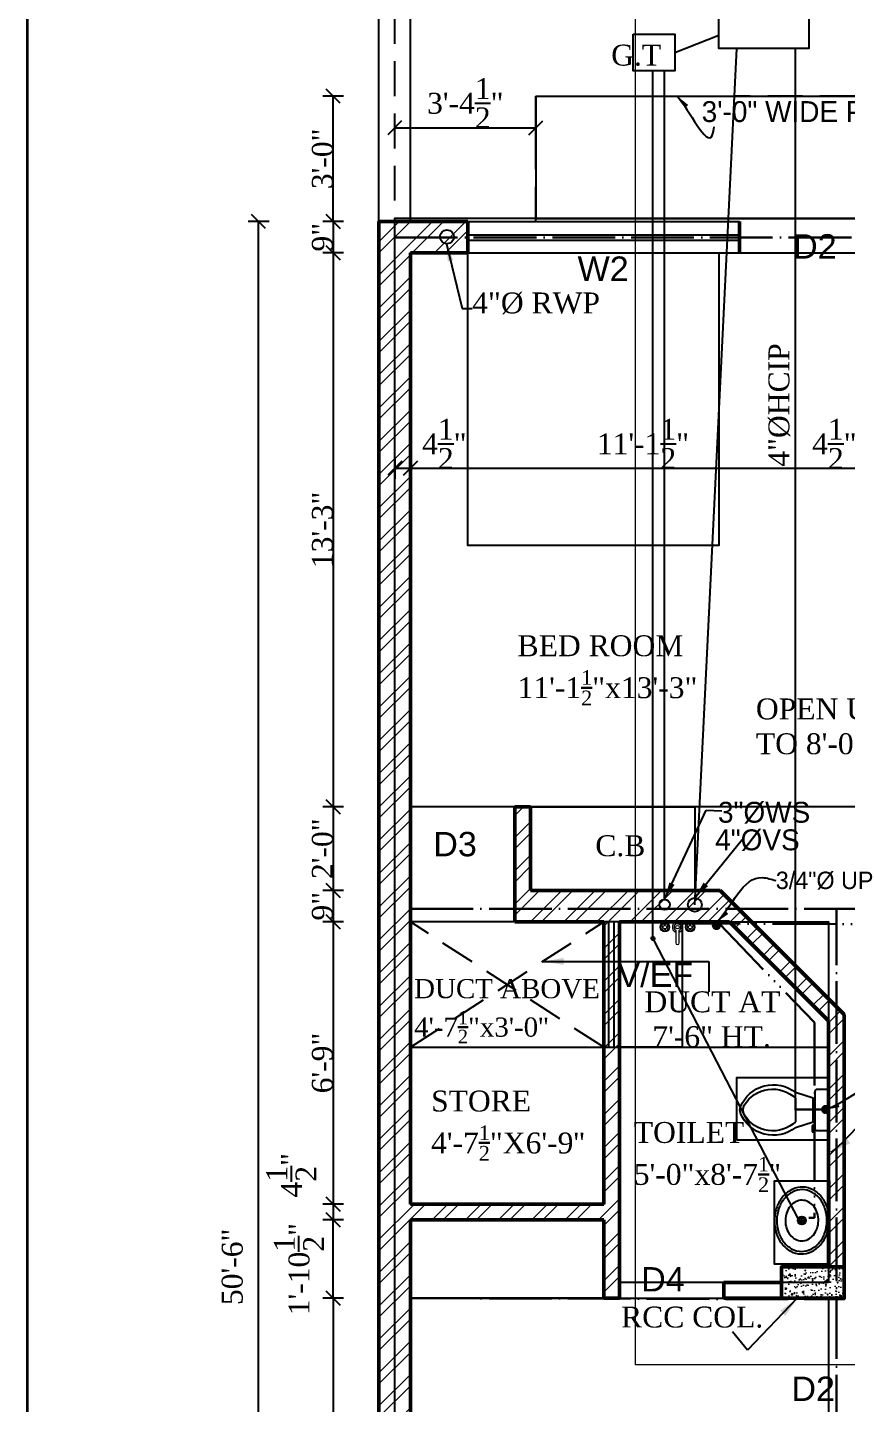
# Model space of a CAD drawing. Header units: feet. Extents: x 37458 to 42412, y -3338 to -325.
# Drawn here: x 37481.5 to 37716.5, y -925.3 to -530.4 of the extents above; entities that cross this region are included whole.
import ezdxf

# ---------------------------------------------------------------- set-up
doc = ezdxf.new("R2010")
doc.units = ezdxf.units.FT
doc.header["$MEASUREMENT"] = 0
doc.header["$PDMODE"] = 35
doc.header["$PDSIZE"] = 8
for name, pattern in [('ACAD_ISO04W100', [30, 24, -3, 0, -3]), ('ACAD_ISO06W100', [36, 24, -3, 0, -3, 0, -3, 0, -3]), ('DASHED2', [0.375, 0.25, -0.125])]:
    doc.linetypes.add(name, pattern=pattern)
doc.layers.get('0').update_dxf_attribs({"color": 34, "lineweight": 25})
doc.layers.get('Defpoints').update_dxf_attribs({"color": 52})
for name, color, linetype, lineweight in [('BEAM', 6, 'ACAD_ISO04W100', 30), ('col', 13, 'Continuous', 50), ('col tex', 13, 'Continuous', 25), ('COL.', 44, 'Continuous', 50), ('dimensiom', 35, 'Continuous', 25), ('dimension', 203, 'Continuous', 25), ('FITTINGS', 150, 'Continuous', 20), ('fresh water', 171, 'ACAD_ISO06W100', 30), ('HATCH', 254, 'Continuous', 13), ('joinery', 161, 'Continuous', 25), ('PROJECTION', 21, 'DASHED2', 25), ('SEAL', 102, 'Continuous', 35), ('SECTION L', 63, 'Continuous', 30), ('Sewer', 30, 'Continuous', 25), ('TEXT', 7, 'Continuous', 30), ('wall', 1, 'Continuous', 50), ('WIN', 141, 'Continuous', 25)]:
    doc.layers.add(name, color=color, linetype=linetype, lineweight=lineweight)
for name, color, linetype, plot in [('BLK_1_FLR_0_BLT_UP_AREA', 25, 'Continuous', False), ('BLK_1_FLR_0_REGULAR_ROOM_1', 1, 'Continuous', False), ('BLK_1_FLR_0_REGULAR_ROOM_3', 1, 'Continuous', False), ('BLK_1_FLR_0_WASH', 7, 'Continuous', False), ('BLK_1_FLR_0_WC_BATH', 4, 'Continuous', False)]:
    doc.layers.add(name, color=color, linetype=linetype, plot=plot)
for name, color, linetype in [('BLK_1_FLR_0_CARPET_AREA', 25, 'Continuous'), ('BLK_1_FLR_0_CHAJJA', 7, 'Continuous'), ('BLK_1_FLR_0_ROOM_1_LIGHT_VENTILATION_1', 7, 'Continuous'), ('BLK_1_FLR_0_VENTILATION_SHAFT', 7, 'Continuous'), ('BLK_1_FLR_0_WATER_CLOSET', 7, 'Continuous')]:
    doc.layers.add(name, color=color, linetype=linetype)
doc.styles.add("4''", font='romai___.ttf', dxfattribs={"height": 7})
doc.styles.get("Standard").update_dxf_attribs({"font": 'times.ttf', "height": 6})
doc.dimstyles.new('arrow', dxfattribs={"dimtxt": 6, "dimasz": 4, "dimexe": 3, "dimexo": 6, "dimgap": 0, "dimtad": 1, "dimzin": 3, "dimdsep": 46, "dimlunit": 4, "dimtxsty": 'Standard', "dimblk": 'OBLIQUE', "dimcen": 12, "dimclrd": 7, "dimclre": 256, "dimclrt": 7, "dimadec": 0, "dimazin": 0, "dimtfac": 1, "dimtofl": 0, "dimtmove": 0, "dimatfit": 3, "dimfxl": 3, "dimfxlon": 1, "dimtolj": 1, "dimtzin": 0, "dimlwd": -1, "dimlwe": -1, "dimarcsym": 0})
doc.dimstyles.new('DIM PLAN', dxfattribs={"dimtxt": 6, "dimasz": 2, "dimexe": 3, "dimexo": 15, "dimgap": 0, "dimtad": 0, "dimzin": 3, "dimdsep": 46, "dimlunit": 4, "dimtxsty": 'Standard', "dimcen": 12, "dimclrd": 256, "dimclre": 256, "dimclrt": 256, "dimadec": 0, "dimazin": 0, "dimtfac": 1, "dimtofl": 0, "dimtmove": 0, "dimatfit": 3, "dimfxl": 3, "dimfxlon": 1, "dimtolj": 1, "dimtzin": 0, "dimlwd": -1, "dimlwe": -1, "dimarcsym": 0})

# ---------------------------------------------------------------- blocks, each defined once
blk = doc.blocks.new('_Oblique')
at = {"layer": 'dimensiom', "color": 0, "lineweight": -2}
blk.add_line((-0.5, -0.5), (0.5, 0.5), dxfattribs=at)
blk = doc.blocks.new('*D30')
at = {"layer": 'Defpoints', "color": 0, "ltscale": 0.75, "transparency": 16777216}
for p in [(37547.76, -586.09), (37582.32, -586.09), (37591.32, -1192.09)]:
    blk.add_point(p, dxfattribs=at)
at = {"layer": 'dimensiom', "ltscale": 0.75, "transparency": 16777216}
for p, q in [((37550.76, -586.09), (37544.76, -586.09)), ((37550.76, -1192.09), (37544.76, -1192.09))]:
    blk.add_line(p, q, dxfattribs=at)
at = {"layer": 'dimensiom', "color": 7, "ltscale": 0.75, "transparency": 16777216}
blk.add_line((37547.76, -1192.09), (37547.76, -586.09), dxfattribs=at)
at = {"layer": 'dimensiom', "color": 7, "ltscale": 0.75, "transparency": 16777216, "xscale": 4, "yscale": 4, "zscale": 4}
for p, rotation in [((37547.76, -586.09), 90), ((37547.76, -1192.09), 270)]:
    blk.add_blockref('_Oblique', p, dxfattribs=dict(at, rotation=rotation))
at = {"layer": 'dimensiom', "color": 7, "ltscale": 0.75, "transparency": 16777216, "insert": (37540.23, -886.09), "char_height": 6, "attachment_point": 5, "rotation": 90}
blk.add_mtext('\\A1;50\'-6"', dxfattribs=at)
blk = doc.blocks.new('*D31')
at = {"layer": 'Defpoints', "color": 0, "ltscale": 0.75, "transparency": 16777216}
for p in [(37569.16, -550.09), (37627.37, -550.09), (37591.32, -586.09)]:
    blk.add_point(p, dxfattribs=at)
at = {"layer": 'dimensiom', "ltscale": 0.75, "transparency": 16777216}
for p, q in [((37572.16, -550.09), (37566.16, -550.09)), ((37572.16, -586.09), (37566.16, -586.09))]:
    blk.add_line(p, q, dxfattribs=at)
at = {"layer": 'dimensiom', "color": 7, "ltscale": 0.75, "transparency": 16777216}
blk.add_line((37569.16, -586.09), (37569.16, -550.09), dxfattribs=at)
at = {"layer": 'dimensiom', "color": 7, "ltscale": 0.75, "transparency": 16777216, "xscale": 4, "yscale": 4, "zscale": 4}
for p, rotation in [((37569.16, -550.09), 90), ((37569.16, -586.09), 270)]:
    blk.add_blockref('_Oblique', p, dxfattribs=dict(at, rotation=rotation))
at = {"layer": 'dimensiom', "color": 7, "ltscale": 0.75, "transparency": 16777216, "insert": (37566.11, -568.09), "char_height": 6, "attachment_point": 5, "rotation": 90}
blk.add_mtext('\\A1;3\'-0"', dxfattribs=at)
blk = doc.blocks.new('*D35')
at = {"layer": 'Defpoints', "color": 0, "ltscale": 0.75, "transparency": 16777216}
for p in [(37591.32, -586.08), (37569.16, -595.09), (37591.32, -595.09)]:
    blk.add_point(p, dxfattribs=at)
at = {"layer": 'dimensiom', "ltscale": 0.75, "transparency": 16777216}
for p, q in [((37572.16, -586.08), (37566.16, -586.08)), ((37572.16, -595.09), (37566.16, -595.09))]:
    blk.add_line(p, q, dxfattribs=at)
at = {"layer": 'dimensiom', "color": 7, "ltscale": 0.75, "transparency": 16777216}
blk.add_line((37569.16, -586.08), (37569.16, -595.09), dxfattribs=at)
at = {"layer": 'dimensiom', "color": 7, "ltscale": 0.75, "transparency": 16777216, "xscale": 4, "yscale": 4, "zscale": 4}
for p, rotation in [((37569.16, -586.08), 90), ((37569.16, -595.09), 270)]:
    blk.add_blockref('_Oblique', p, dxfattribs=dict(at, rotation=rotation))
at = {"layer": 'dimensiom', "color": 7, "ltscale": 0.75, "transparency": 16777216, "insert": (37566.1, -590.58), "char_height": 6, "attachment_point": 5, "rotation": 90}
blk.add_mtext('\\A1;9"', dxfattribs=at)
blk = doc.blocks.new('*D36')
at = {"layer": 'Defpoints', "color": 0, "ltscale": 0.75, "transparency": 16777216}
for p in [(37591.32, -595.09), (37569.16, -754.09), (37623.57, -754.09)]:
    blk.add_point(p, dxfattribs=at)
at = {"layer": 'dimensiom', "ltscale": 0.75, "transparency": 16777216}
for p, q in [((37572.16, -595.09), (37566.16, -595.09)), ((37572.16, -754.09), (37566.16, -754.09))]:
    blk.add_line(p, q, dxfattribs=at)
at = {"layer": 'dimensiom', "color": 7, "ltscale": 0.75, "transparency": 16777216}
blk.add_line((37569.16, -595.09), (37569.16, -754.09), dxfattribs=at)
at = {"layer": 'dimensiom', "color": 7, "ltscale": 0.75, "transparency": 16777216, "xscale": 4, "yscale": 4, "zscale": 4}
for p, rotation in [((37569.16, -595.09), 90), ((37569.16, -754.09), 270)]:
    blk.add_blockref('_Oblique', p, dxfattribs=dict(at, rotation=rotation))
at = {"layer": 'dimensiom', "color": 7, "ltscale": 0.75, "transparency": 16777216, "insert": (37566.11, -674.59), "char_height": 6, "attachment_point": 5, "rotation": 90}
blk.add_mtext('\\A1;13\'-3"', dxfattribs=at)
blk = doc.blocks.new('*D37')
at = {"layer": 'Defpoints', "color": 0, "ltscale": 0.75, "transparency": 16777216}
for p in [(37621.32, -787.09), (37569.16, -868.09), (37591.32, -868.09)]:
    blk.add_point(p, dxfattribs=at)
at = {"layer": 'dimensiom', "ltscale": 0.75, "transparency": 16777216}
for p, q in [((37572.16, -787.09), (37566.16, -787.09)), ((37572.16, -868.09), (37566.16, -868.09))]:
    blk.add_line(p, q, dxfattribs=at)
at = {"layer": 'dimensiom', "color": 7, "ltscale": 0.75, "transparency": 16777216}
blk.add_line((37569.16, -787.09), (37569.16, -868.09), dxfattribs=at)
at = {"layer": 'dimensiom', "color": 7, "ltscale": 0.75, "transparency": 16777216, "xscale": 4, "yscale": 4, "zscale": 4}
for p, rotation in [((37569.16, -787.09), 90), ((37569.16, -868.09), 270)]:
    blk.add_blockref('_Oblique', p, dxfattribs=dict(at, rotation=rotation))
at = {"layer": 'dimensiom', "color": 7, "ltscale": 0.75, "transparency": 16777216, "insert": (37566.1, -827.59), "char_height": 6, "attachment_point": 5, "rotation": 90}
blk.add_mtext('\\A1;6\'-9"', dxfattribs=at)
blk = doc.blocks.new('*D38')
at = {"layer": 'Defpoints', "color": 0, "ltscale": 0.75, "transparency": 16777216}
for p in [(37591.32, -868.09), (37569.16, -872.59), (37591.32, -872.59)]:
    blk.add_point(p, dxfattribs=at)
at = {"layer": 'dimensiom', "ltscale": 0.75, "transparency": 16777216}
for p, q in [((37572.16, -868.09), (37566.16, -868.09)), ((37572.16, -872.59), (37566.16, -872.59))]:
    blk.add_line(p, q, dxfattribs=at)
at = {"layer": 'dimensiom', "color": 7, "ltscale": 0.75, "transparency": 16777216}
blk.add_line((37569.16, -868.09), (37569.16, -872.59), dxfattribs=at)
at = {"layer": 'dimensiom', "color": 7, "ltscale": 0.75, "transparency": 16777216, "xscale": 4, "yscale": 4, "zscale": 4}
for p, rotation in [((37569.16, -868.09), 90), ((37569.16, -872.59), 270)]:
    blk.add_blockref('_Oblique', p, dxfattribs=dict(at, rotation=rotation))
at = {"layer": 'dimensiom', "color": 7, "ltscale": 0.75, "transparency": 16777216, "insert": (37557.18, -859.81), "char_height": 6, "attachment_point": 5, "rotation": 90}
blk.add_mtext('\\A1;4{\\H1x;\\S1/2;}"', dxfattribs=at)
blk = doc.blocks.new('*D39')
at = {"layer": 'Defpoints', "color": 0, "ltscale": 0.75, "transparency": 16777216}
for p in [(37591.32, -895.09), (37569.16, -1039.09), (37591.32, -1039.09)]:
    blk.add_point(p, dxfattribs=at)
at = {"layer": 'dimensiom', "ltscale": 0.75, "transparency": 16777216}
for p, q in [((37572.16, -895.09), (37566.16, -895.09)), ((37572.16, -1039.09), (37566.16, -1039.09))]:
    blk.add_line(p, q, dxfattribs=at)
at = {"layer": 'dimensiom', "color": 7, "ltscale": 0.75, "transparency": 16777216}
blk.add_line((37569.16, -895.09), (37569.16, -1039.09), dxfattribs=at)
at = {"layer": 'dimensiom', "color": 7, "ltscale": 0.75, "transparency": 16777216, "xscale": 4, "yscale": 4, "zscale": 4}
for p, rotation in [((37569.16, -895.09), 90), ((37569.16, -1039.09), 270)]:
    blk.add_blockref('_Oblique', p, dxfattribs=dict(at, rotation=rotation))
at = {"layer": 'dimensiom', "color": 7, "ltscale": 0.75, "transparency": 16777216, "insert": (37566.11, -967.09), "char_height": 6, "attachment_point": 5, "rotation": 90}
blk.add_mtext('\\A1;12\'-0"', dxfattribs=at)
blk = doc.blocks.new('*D58')
at = {"layer": 'Defpoints', "color": 0, "ltscale": 0.75, "transparency": 16777216}
for p in [(37586.87, -647.75), (37591.32, -647.75), (37591.32, -656.89)]:
    blk.add_point(p, dxfattribs=at)
at = {"layer": 'dimensiom', "ltscale": 0.75, "transparency": 16777216}
for p, q in [((37586.87, -653.89), (37586.87, -659.89)), ((37591.32, -653.89), (37591.32, -659.89))]:
    blk.add_line(p, q, dxfattribs=at)
at = {"layer": 'dimensiom', "color": 7, "ltscale": 0.75, "transparency": 16777216}
for p, q in [((37586.87, -656.89), (37591.32, -656.89)), ((37591.32, -656.89), (37606.82, -656.89))]:
    blk.add_line(p, q, dxfattribs=at)
at = {"layer": 'dimensiom', "color": 7, "ltscale": 0.75, "transparency": 16777216, "xscale": 4, "yscale": 4, "zscale": 4, "rotation": 180}
blk.add_blockref('_Oblique', (37586.87, -656.89), dxfattribs=at)
at = {"layer": 'dimensiom', "color": 7, "ltscale": 0.75, "transparency": 16777216, "xscale": 4, "yscale": 4, "zscale": 4}
blk.add_blockref('_Oblique', (37591.32, -656.89), dxfattribs=at)
at = {"layer": 'dimensiom', "color": 7, "ltscale": 0.75, "transparency": 16777216, "insert": (37601.07, -649.9), "char_height": 6, "attachment_point": 5}
blk.add_mtext('\\A1;4{\\H1x;\\S1/2;}"', dxfattribs=at)
blk = doc.blocks.new('*D59')
at = {"layer": 'Defpoints', "color": 0, "ltscale": 0.75, "transparency": 16777216}
for p in [(37591.32, -647.75), (37724.82, -656.89), (37724.82, -656.89)]:
    blk.add_point(p, dxfattribs=at)
at = {"layer": 'dimensiom', "ltscale": 0.75, "transparency": 16777216}
for p, q in [((37591.32, -653.89), (37591.32, -659.89)), ((37724.82, -656.89), (37724.82, -659.89))]:
    blk.add_line(p, q, dxfattribs=at)
at = {"layer": 'dimensiom', "color": 7, "ltscale": 0.75, "transparency": 16777216}
blk.add_line((37591.32, -656.89), (37724.82, -656.89), dxfattribs=at)
at = {"layer": 'dimensiom', "color": 7, "ltscale": 0.75, "transparency": 16777216, "xscale": 4, "yscale": 4, "zscale": 4, "rotation": 180}
blk.add_blockref('_Oblique', (37591.32, -656.89), dxfattribs=at)
at = {"layer": 'dimensiom', "color": 7, "ltscale": 0.75, "transparency": 16777216, "xscale": 4, "yscale": 4, "zscale": 4}
blk.add_blockref('_Oblique', (37724.82, -656.89), dxfattribs=at)
at = {"layer": 'dimensiom', "color": 7, "ltscale": 0.75, "transparency": 16777216, "insert": (37658.07, -649.9), "char_height": 6, "attachment_point": 5}
blk.add_mtext('\\A1;11\'-1{\\H1x;\\S1/2;}"', dxfattribs=at)
blk = doc.blocks.new('*D60')
at = {"layer": 'Defpoints', "color": 0, "ltscale": 0.75, "transparency": 16777216}
for p in [(37724.82, -656.89), (37729.32, -656.89), (37729.32, -656.89)]:
    blk.add_point(p, dxfattribs=at)
at = {"layer": 'dimensiom', "color": 7, "ltscale": 0.75, "transparency": 16777216}
for p, q in [((37707.25, -656.89), (37724.82, -656.89)), ((37724.82, -656.89), (37729.32, -656.89))]:
    blk.add_line(p, q, dxfattribs=at)
at = {"layer": 'dimensiom', "ltscale": 0.75, "transparency": 16777216}
for p, q in [((37724.82, -656.89), (37724.82, -659.89)), ((37729.32, -656.89), (37729.32, -659.89))]:
    blk.add_line(p, q, dxfattribs=at)
at = {"layer": 'dimensiom', "color": 7, "ltscale": 0.75, "transparency": 16777216, "xscale": 4, "yscale": 4, "zscale": 4, "rotation": 180}
blk.add_blockref('_Oblique', (37724.82, -656.89), dxfattribs=at)
at = {"layer": 'dimensiom', "color": 7, "ltscale": 0.75, "transparency": 16777216, "xscale": 4, "yscale": 4, "zscale": 4}
blk.add_blockref('_Oblique', (37729.32, -656.89), dxfattribs=at)
at = {"layer": 'dimensiom', "color": 7, "ltscale": 0.75, "transparency": 16777216, "insert": (37713, -649.9), "char_height": 6, "attachment_point": 5}
blk.add_mtext('\\A1;4{\\H1x;\\S1/2;}"', dxfattribs=at)
blk = doc.blocks.new('*D121')
at = {"layer": 'Defpoints', "color": 0, "ltscale": 0.75, "transparency": 16777216}
for p in [(37625.82, -778.09), (37569.16, -787.09), (37621.32, -787.09)]:
    blk.add_point(p, dxfattribs=at)
at = {"layer": 'dimensiom', "ltscale": 0.75, "transparency": 16777216}
for p, q in [((37572.16, -778.09), (37566.16, -778.09)), ((37572.16, -787.09), (37566.16, -787.09))]:
    blk.add_line(p, q, dxfattribs=at)
at = {"layer": 'dimensiom', "color": 7, "ltscale": 0.75, "transparency": 16777216}
blk.add_line((37569.16, -778.09), (37569.16, -787.09), dxfattribs=at)
at = {"layer": 'dimensiom', "color": 7, "ltscale": 0.75, "transparency": 16777216, "xscale": 4, "yscale": 4, "zscale": 4}
for p, rotation in [((37569.16, -778.09), 90), ((37569.16, -787.09), 270)]:
    blk.add_blockref('_Oblique', p, dxfattribs=dict(at, rotation=rotation))
at = {"layer": 'dimensiom', "color": 7, "ltscale": 0.75, "transparency": 16777216, "insert": (37566.1, -782.59), "char_height": 6, "attachment_point": 5, "rotation": 90}
blk.add_mtext('\\A1;9"', dxfattribs=at)
blk = doc.blocks.new('C1')
at = {"layer": 'HATCH', "ltscale": 0.75}
h = blk.add_hatch(dxfattribs=at)
h.set_pattern_fill('AR-CONC,_O', color=256, scale=0.5)
h.set_pattern_definition([(50, (0, 0), (3.5863009, -0.31376067), [0.375, -4.125]), (355, (0, 0), (-0.69375667, 3.76096067), [0.3, -3.3]), (100.4514, (0.299, -0.026), (2.8925469, 3.4471977), [0.31870095, -3.50571056]), (46.1842, (0, 1), (5.33620524, -0.8275951), [0.5625, -6.1875]), (96.6356, (0.4447, 0.931), (4.6733135, 4.87058935), [0.4780514, -5.258565]), (351.1842, (0, 1), (4.6733097, 4.870593), [0.45, -4.95]), (21, (0.5, 0.75), (2.98453526, -2.01309445), [0.375, -4.125]), (326, (0.5, 0.75), (1.21657666, 3.62575023), [0.3, -3.3]), (71.4514, (0.7487, 0.5822), (4.20111314, 1.6126525), [0.31870095, -3.50571056]), (37.5, (0, 0), (0.060799277, 1.66446927), [0, -3.26, 0, -3.35, 0, -3.3125]), (7.5, (0, 0), (1.31534769, 1.97205856), [0, -1.91, 0, -3.185, 0, -1.2625]), (327.5, (-1.115, 0), (2.66911218, -0.11277436), [0, -1.25, 0, -3.9, 0, -5.175]), (317.5, (-1.615, 0), (2.91593085, 0.50052491), [0, -1.625, 0, -2.59, 0, -3.675])])
h.paths.add_polyline_path([(33015.65, -785.19), (33033.65, -785.19), (33033.65, -776.19), (33015.65, -776.19)])
at = {"layer": 'COL.', "ltscale": 0.75}
blk.add_lwpolyline([(33015.65, -785.19), (33033.65, -785.19), (33033.65, -776.19), (33015.65, -776.19)], close=True, dxfattribs=at)
blk = doc.blocks.new('*D163')
at = {"layer": 'Defpoints', "color": 0, "ltscale": 0.75, "transparency": 16777216}
for p in [(37627.34, -559.18), (37627.34, -568.09), (37586.82, -586.08)]:
    blk.add_point(p, dxfattribs=at)
at = {"layer": 'dimensiom', "ltscale": 0.75, "transparency": 16777216}
for p, q in [((37586.82, -562.18), (37586.82, -556.18)), ((37627.34, -562.09), (37627.34, -556.18))]:
    blk.add_line(p, q, dxfattribs=at)
at = {"layer": 'dimensiom', "color": 7, "ltscale": 0.75, "transparency": 16777216}
blk.add_line((37586.82, -559.18), (37627.34, -559.18), dxfattribs=at)
at = {"layer": 'dimensiom', "color": 7, "ltscale": 0.75, "transparency": 16777216, "xscale": 4, "yscale": 4, "zscale": 4, "rotation": 180}
blk.add_blockref('_Oblique', (37586.82, -559.18), dxfattribs=at)
at = {"layer": 'dimensiom', "color": 7, "ltscale": 0.75, "transparency": 16777216, "xscale": 4, "yscale": 4, "zscale": 4}
blk.add_blockref('_Oblique', (37627.34, -559.18), dxfattribs=at)
at = {"layer": 'dimensiom', "color": 7, "ltscale": 0.75, "transparency": 16777216, "insert": (37607.08, -552.14), "char_height": 6, "attachment_point": 5}
blk.add_mtext('\\A1;3\'-4{\\H1x;\\S1/2;}"', dxfattribs=at)
blk = doc.blocks.new('*D217')
at = {"layer": 'Defpoints', "color": 0, "ltscale": 0.75, "transparency": 16777216}
for p in [(37623.57, -754.09), (37569.16, -778.09), (37625.82, -778.09)]:
    blk.add_point(p, dxfattribs=at)
at = {"layer": 'dimensiom', "ltscale": 0.75, "transparency": 16777216}
for p, q in [((37572.16, -754.09), (37566.16, -754.09)), ((37572.16, -778.09), (37566.16, -778.09))]:
    blk.add_line(p, q, dxfattribs=at)
at = {"layer": 'dimensiom', "color": 7, "ltscale": 0.75, "transparency": 16777216}
blk.add_line((37569.16, -754.09), (37569.16, -778.09), dxfattribs=at)
at = {"layer": 'dimensiom', "color": 7, "ltscale": 0.75, "transparency": 16777216, "xscale": 4, "yscale": 4, "zscale": 4}
for p, rotation in [((37569.16, -754.09), 90), ((37569.16, -778.09), 270)]:
    blk.add_blockref('_Oblique', p, dxfattribs=dict(at, rotation=rotation))
at = {"layer": 'dimensiom', "color": 7, "ltscale": 0.75, "transparency": 16777216, "insert": (37566.11, -766.09), "char_height": 6, "attachment_point": 5, "rotation": 90}
blk.add_mtext('\\A1;2\'-0"', dxfattribs=at)
blk = doc.blocks.new('*D218')
at = {"layer": 'Defpoints', "color": 0, "ltscale": 0.75, "transparency": 16777216}
for p in [(37569.16, -872.59), (37591.32, -872.59), (37591.32, -895.09)]:
    blk.add_point(p, dxfattribs=at)
at = {"layer": 'dimensiom', "ltscale": 0.75, "transparency": 16777216}
for p, q in [((37572.16, -872.59), (37566.16, -872.59)), ((37572.16, -895.09), (37566.16, -895.09))]:
    blk.add_line(p, q, dxfattribs=at)
at = {"layer": 'dimensiom', "color": 7, "ltscale": 0.75, "transparency": 16777216}
blk.add_line((37569.16, -895.09), (37569.16, -872.59), dxfattribs=at)
at = {"layer": 'dimensiom', "color": 7, "ltscale": 0.75, "transparency": 16777216, "xscale": 4, "yscale": 4, "zscale": 4}
for p, rotation in [((37569.16, -872.59), 90), ((37569.16, -895.09), 270)]:
    blk.add_blockref('_Oblique', p, dxfattribs=dict(at, rotation=rotation))
at = {"layer": 'dimensiom', "color": 7, "ltscale": 0.75, "transparency": 16777216, "insert": (37559.35, -886.75), "char_height": 6, "attachment_point": 5, "rotation": 90}
blk.add_mtext('\\A1;1\'-10{\\H1x;\\S1/2;}"', dxfattribs=at)
blk = doc.blocks.new('A$C6097086A')
at = {"layer": 'Sewer'}
for p, q in [((-3.36, 9.45), (3.36, 9.45)), ((4.41, 4.72), (6.3, 4.72)), ((4.41, 3.78), (4.41, 4.72)), ((6.3, 4.09), (5.04, 4.09)), ((5.04, 4.09), (5.04, 3.78)), ((6.3, 4.72), (6.3, 4.09)), ((-5.98, 3.15), (-5.98, 0.63))]:
    blk.add_line(p, q, dxfattribs=at)
for points in [[(5.04, 9.45), (3.36, 4.41), (-3.36, 4.41), (-5.04, 9.45)], [(-3.36, 4.41), (3.36, 4.41)], [(5.35, 3.78), (-5.35, 3.78)], [(-5.35, 0), (5.35, 0)], [(5.98, 0.63), (5.98, 3.15)]]:
    blk.add_lwpolyline(points, dxfattribs=at)
for centre, radius, start, end in [((2.96, 15.82), 10.22, 112.0284, 218.5307), ((3.53, 16.02), 9.52, 121.053, 223.6321), ((0, 21.11), 3.36, 65.7318, 114.2682), ((0, 22.05), 3.36, 74.8605, 105.1395), ((-2.96, 15.82), 10.22, 321.4691, 67.9714), ((-3.53, 16.02), 9.52, 316.3677, 58.9468), ((-5.43, 3.23), 0.557, 81.8699, 188.1301), ((-5.43, 0.55), 0.557, 171.8699, 278.1301), ((5.43, 3.23), 0.557, 351.8699, 98.1301), ((5.43, 0.55), 0.557, 261.8699, 8.1301)]:
    blk.add_arc(centre, radius, start, end, dxfattribs=at)
blk = doc.blocks.new('Sink - Oval top')
at = {"layer": 'Sewer'}
for p, q in [((-1, 0), (1, 0)), ((0, 1), (0, -1))]:
    blk.add_line(p, q, dxfattribs=at)
at = {"layer": 'Sewer', "linetype": 'Continuous'}
for points in [[(-12.23, 0.39, 0.117634), (-11.46, -3.36, 0.104469), (-8.88, -6.8, 0.090016), (-5.08, -9.07, 0.08192), (-0.32, -10.02, 0.08192), (4.49, -9.38, 0.090016), (8.42, -7.36, 0.104469), (11.22, -4.09, 0.117634), (12.23, -0.39, 0.117634), (11.46, 3.36, 0.104469), (8.88, 6.8, 0.090016), (5.08, 9.07, 0.08192), (0.32, 10.02, 0.08192), (-4.49, 9.38, 0.090016), (-8.42, 7.36, 0.104469), (-11.22, 4.09, 0.117634)], [(-11.29, 0.16, 0.118622), (-10.52, -3.25, 0.104678), (-8.07, -6.36, 0.089562), (-4.54, -8.37, 0.081185), (-0.13, -9.15, 0.081185), (4.3, -8.49, 0.089562), (7.89, -6.58, 0.104678), (10.42, -3.55, 0.118622), (11.29, -0.16, 0.118622), (10.52, 3.25, 0.104678), (8.07, 6.36, 0.089562), (4.54, 8.37, 0.081185), (0.13, 9.15, 0.081185), (-4.3, 8.49, 0.089562), (-7.89, 6.58, 0.104678), (-10.42, 3.55, 0.118622)], [(-7.42, 0.08, 0.118283), (-6.91, -2.17, 0.104607), (-5.29, -4.21, 0.089718), (-2.97, -5.53, 0.081436), (-0.07, -6.04, 0.081436), (2.84, -5.59, 0.089718), (5.2, -4.33, 0.104607), (6.86, -2.32, 0.118283), (7.42, -0.08, 0.118283), (6.91, 2.17, 0.104607), (5.29, 4.21, 0.089718), (2.97, 5.53, 0.081436), (0.07, 6.04, 0.081436), (-2.84, 5.59, 0.089718), (-5.2, 4.33, 0.104607), (-6.86, 2.32, 0.118283)]]:
    blk.add_lwpolyline(points, format="xyb", close=True, dxfattribs=at)
at = {"layer": 'Sewer'}
for radius in [1.5, 1]:
    blk.add_circle((0, 0), radius, dxfattribs=at)
blk = doc.blocks.new('Faucet - Bathroom top')
for p, q in [((-4.107, 0.125), (-4.375, 0.125)), ((-3.75, 0.4788), (-3.75, 0.75)), ((-3.5, 0.482), (-3.5, 0.75)), ((-3.1461, 0.125), (-2.875, 0.125)), ((3.143, 0.125), (2.875, 0.125)), ((3.5, 0.4788), (3.5, 0.75)), ((3.75, 0.482), (3.75, 0.75)), ((4.1039, 0.125), (4.375, 0.125)), ((-4.1039, -0.125), (-4.375, -0.125)), ((-3.75, -0.4821), (-3.75, -0.75)), ((-3.5, -0.4789), (-3.5, -0.75)), ((-3.143, -0.125), (-2.875, -0.125)), ((-0.5, -0.8639), (-0.5, -4.5)), ((0.5, -4.5), (0.5, -0.8631)), ((3.1461, -0.125), (2.875, -0.125)), ((3.5, -0.4821), (3.5, -0.75)), ((3.75, -0.4789), (3.75, -0.75)), ((4.107, -0.125), (4.375, -0.125))]:
    blk.add_line(p, q)
for centre, radius in [((-3.625, 0), 1.375), ((-4.625, 0), 0.2795), ((-3.625, 0), 0.5), ((-3.625, 1), 0.2795), ((-2.625, 0), 0.2795), ((0, 0), 0.5), ((3.625, 0), 1.375), ((2.625, 0), 0.2795), ((3.625, 0), 0.5), ((3.625, 1), 0.2795), ((4.625, 0), 0.2795), ((-3.625, -1), 0.2795), ((3.625, -1), 0.2795)]:
    blk.add_circle(centre, radius)
for centre, radius, start, end in [((-3.625, 0), 1, 105.2407, 164.2093), ((-3.625, 0), 1, 16.44125, 74.07887), ((0, 0), 1.5, 289.6514, 250.3603), ((0, 0), 1, 300.3431, 239.7554), ((3.625, 0), 1, 106.12, 164.0884), ((3.625, 0), 1, 16.23422, 73.90469), ((-3.625, 0), 1, 196.2342, 253.9047), ((-3.625, 0), 1, 286.12, 344.0884), ((3.625, 0), 1, 196.4413, 254.0789), ((3.625, 0), 1, 285.2407, 344.2093), ((0, -4.5), 0.5, 180, 0)]:
    blk.add_arc(centre, radius, start, end)

msp = doc.modelspace()

# ---------------------------------------------------------------- hatches: boundary and pattern name
at = {"layer": 'fresh water', "ltscale": 0.5}
h = msp.add_hatch(dxfattribs=at)
h.set_pattern_fill('ANSI31', color=256, style=0)
h.set_pattern_definition([(45, (-23120.84016, -11000.62888), (-0.08838834765, 0.08838834765), [])])
h.paths.add_polyline_path([(37680.1598, -788.1289, 1), (37678.1598, -788.1289, 1)])
h = msp.add_hatch(dxfattribs=at)
h.set_pattern_fill('ANSI31', color=256, style=0)
h.set_pattern_definition([(45, (-23089.52176, -11053.44265), (-0.08838834765, 0.08838834765), [])])
h.paths.add_polyline_path([(37711.4782, -840.9427, 1), (37709.4782, -840.9427, 1)])
at = {"layer": 'HATCH', "ltscale": 0.75}
h = msp.add_hatch(dxfattribs=at)
h.set_pattern_fill('ANSI32', color=256, scale=18, style=0)
h.paths.add_polyline_path([(37591.3153, -595.0861), (37607.8153, -595.0861), (37607.8153, -586.0861), (37582.3153, -586.0861), (37582.3153, -1210.0861), (37591.3153, -1210.0861), (37591.3153, -1192.0861), (37591.3153, -1183.0861), (37591.3153, -1105.0861), (37591.3153, -1039.0861), (37591.3153, -872.5861), (37646.8153, -872.5861), (37646.8153, -895.0861), (37651.3153, -895.0861), (37651.3153, -787.0861), (37682.9036, -787.0861), (37711.3153, -815.4977), (37711.3153, -886.0861), (37715.8153, -886.0861), (37715.8153, -813.6338), (37680.2676, -778.0861), (37625.8153, -778.0861), (37625.8153, -754.0861), (37621.3153, -754.0861), (37621.3153, -787.0861), (37646.8153, -787.0861), (37646.8153, -868.0861), (37591.3153, -868.0861)])

# ---------------------------------------------------------------- linework, layer by layer
at = {"layer": 'BEAM', "ltscale": 0.75}
for p, q in [((37586.8703, -590.6769), (38054.8703, -590.6769)), ((37591.3153, -783.3103), (38054.8703, -783.3103)), ((37713.5653, -1048.0861), (37713.5653, -783.3103)), ((37591.3153, -895.0861), (37715.8153, -895.4306))]:
    msp.add_line(p, q, dxfattribs=at)
at = {"layer": 'BLK_1_FLR_0_BLT_UP_AREA', "color": 25, "ltscale": 0.75}
msp.add_lwpolyline([(37943.8603, -391.0902), (38054.8703, -391.0902), (38054.8703, -1192.0902), (37586.8703, -1191.9565), (37586.8703, -585.0902), (37943.8603, -585.0902)], close=True, dxfattribs=at)
at = {"layer": 'BLK_1_FLR_0_CARPET_AREA', "color": 25, "ltscale": 0.75}
msp.add_lwpolyline([(37591.3153, -1039.0861), (37591.3153, -895.0861), (37651.3153, -895.0861), (37651.3153, -787.0861), (37682.9036, -787.0861), (37711.3153, -815.4977), (37711.3153, -886.0861), (37697.8153, -886.0861), (37697.8153, -890.5861), (37681.3153, -890.5861), (37681.3153, -895.0861), (37715.8153, -895.0861), (37715.8153, -813.6338), (37680.2676, -778.0861), (37673.0339, -778.0861), (37673.0339, -754.0861), (37621.3153, -754.0861), (37621.3153, -787.0861), (37646.8153, -787.0861), (37646.8153, -868.0861), (37591.3153, -868.0861), (37591.3153, -595.0861), (37685.8153, -595.0861), (37685.8153, -595.0861), (37724.8153, -595.0861)], dxfattribs=at)
at = {"layer": 'BLK_1_FLR_0_CHAJJA'}
msp.add_lwpolyline([(37957.3253, -550.2486), (37627.3166, -550.2486), (37627.3166, -585.2486), (37957.3253, -585.2486)], close=True, dxfattribs=at)
at = {"layer": 'BLK_1_FLR_0_REGULAR_ROOM_1', "color": 1}
msp.add_lwpolyline([(37591.3153, -595.0861), (37724.8153, -595.0861), (37724.8153, -754.0861), (37591.3153, -754.0861)], close=True, dxfattribs=at)
at = {"layer": 'BLK_1_FLR_0_REGULAR_ROOM_3', "color": 1}
msp.add_lwpolyline([(37711.3153, -1039.0861), (37591.3153, -1039.0861), (37591.3153, -895.0861), (37711.3153, -895.0861)], close=True, dxfattribs=at)
at = {"layer": 'BLK_1_FLR_0_ROOM_1_LIGHT_VENTILATION_1', "color": 114, "true_color": 0x139b48}
for points in [[(37607.8153, -595.0861), (37679.8153, -595.0861), (37679.8153, -679.0861), (37607.8153, -679.0861)], [(37669.3153, -787.0861), (37669.3153, -823.0861), (37651.3153, -823.0861), (37651.3153, -787.0861)]]:
    msp.add_lwpolyline(points, close=True, dxfattribs=at)
at = {"layer": 'BLK_1_FLR_0_VENTILATION_SHAFT', "color": 7, "ltscale": 0.75}
msp.add_lwpolyline([(37591.3153, -823.0861), (37646.8153, -823.0861), (37646.8153, -787.0861), (37591.3153, -787.0861)], close=True, dxfattribs=at)
at = {"layer": 'BLK_1_FLR_0_WASH', "ltscale": 0.75}
msp.add_lwpolyline([(37711.6308, -885.332), (37695.8088, -885.332), (37695.8088, -861.3663), (37711.6308, -861.3663)], close=True, dxfattribs=at)
at = {"layer": 'BLK_1_FLR_0_WATER_CLOSET', "color": 3}
msp.add_lwpolyline([(37684.9353, -849.6856), (37711.3949, -849.6856), (37711.3949, -831.8096), (37684.9353, -831.8096)], close=True, dxfattribs=at)
at = {"layer": 'BLK_1_FLR_0_WC_BATH', "color": 3}
msp.add_lwpolyline([(37711.3153, -890.5861), (37651.3153, -890.5861), (37651.3153, -787.0861), (37711.3153, -787.0861)], close=True, dxfattribs=at)
at = {"layer": 'dimension', "ltscale": 0.75}
for p, q in [((37582.3153, -586.0861), (37582.3153, -395.5861)), ((37591.3153, -586.0861), (37591.3153, -395.5861))]:
    msp.add_line(p, q, dxfattribs=at)
at = {"layer": 'fresh water', "ltscale": 0.75}
msp.add_line((37710.4782, -840.9427), (37701.8653, -840.9427), dxfattribs=at)
for points in [[(37667.9812, -787.5861), (37734.5494, -787.7859), (37734.5494, -1207.0504)], [(37680.1006, -787.7899), (37707.2705, -816.0017), (37707.2705, -872.0672), (37705.6276, -872.0672)]]:
    msp.add_lwpolyline(points, dxfattribs=at)
at = {"layer": 'fresh water', "ltscale": 0.5}
for centre in [(37679.1598, -788.1289), (37710.4782, -840.9427)]:
    msp.add_circle(centre, 1, dxfattribs=at)
at = {"layer": 'PROJECTION', "ltscale": 40}
for p, q in [((37586.8703, -1210.0861), (37586.8703, -363.1474)), ((37627.3153, -586.0861), (37627.3703, -550.0861)), ((37627.3703, -550.0861), (37943.8703, -550.0861)), ((37943.8703, -550.0861), (37684.1353, -550.0861)), ((37591.3153, -823.0861), (37646.8153, -787.0861)), ((37646.8153, -823.0861), (37591.3153, -787.0861)), ((37651.3153, -787.0861), (37646.8153, -787.0861)), ((37646.8153, -823.0861), (37651.3153, -823.0861))]:
    msp.add_line(p, q, dxfattribs=at)
msp.add_lwpolyline([(37591.3153, -823.0861), (37646.8153, -823.0861), (37646.8153, -787.0861), (37591.3153, -787.0861)], close=True, dxfattribs=at)
at = {"layer": 'SEAL', "ltscale": 0.75}
msp.add_lwpolyline([(37481.4509, -325.4414), (39330.0528, -325.4414), (39330.0528, -1308.9249), (37481.4509, -1308.9249)], close=True, dxfattribs=at)
at = {"layer": 'SECTION L', "lineweight": 20, "ltscale": 0.75}
msp.add_lwpolyline([(37820.8166, -1246.831), (37828.0538, -1252.6743), (37820.6184, -1252.6743), (37820.6184, -914.2482), (37655.9143, -914.2482), (37655.9143, -355.7084), (37666.1466, -355.7084), (37655.9143, -360.628)], dxfattribs=at)
at = {"layer": 'Sewer', "ltscale": 0.75}
for p, q in [((37667.2177, -537.5906), (37679.8884, -532.5917)), ((37672.9412, -782.1759), (37685.0143, -536.4601)), ((37701.8653, -841.0861), (37701.8653, -536.4601)), ((37660.9194, -791.8391), (37660.9194, -542.8406)), ((37664.2712, -780.6286), (37664.2712, -542.8406)), ((37702.8888, -872.7996), (37661.1434, -792.2713)), ((37651.3153, -823.0861), (37711.3153, -823.0861))]:
    msp.add_line(p, q, dxfattribs=at)
for points in [[(37705.6681, -514.4601), (37705.6681, -536.4601), (37679.8884, -536.4601), (37679.8884, -514.4601)], [(37655.2177, -532.3406), (37667.2177, -532.3406), (37667.2177, -542.8406), (37655.2177, -542.8406)]]:
    msp.add_lwpolyline(points, close=True, dxfattribs=at)
for centre, radius in [((37601.821, -590.4893), 2), ((37664.2712, -782.1286), 1.5), ((37672.9412, -782.1759), 2), ((37660.9194, -791.8391), 0.4868)]:
    msp.add_circle(centre, radius, dxfattribs=at)
at = {"layer": 'wall', "ltscale": 0.75}
for p, q in [((37591.3153, -586.0806), (37582.3153, -586.0861)), ((37582.3153, -1210.0861), (37582.3153, -586.0861)), ((37582.3153, -586.0861), (37607.8153, -586.0861)), ((37607.8153, -595.0861), (37607.8153, -586.0861)), ((37685.8153, -595.0861), (37685.8153, -586.0861)), ((37685.8153, -595.0861), (37685.8153, -586.0861)), ((37591.3153, -868.0861), (37591.3153, -595.0861)), ((37591.3153, -595.0861), (37591.3153, -595.0861)), ((37591.3153, -595.0861), (37607.8153, -595.0861)), ((37621.3153, -787.0861), (37621.3153, -754.0861)), ((37621.3153, -754.0861), (37625.8153, -754.0861)), ((37625.8153, -778.0861), (37625.8153, -754.0861)), ((37625.8153, -778.0861), (37680.2676, -778.0861)), ((37715.8153, -813.6338), (37680.2676, -778.0861)), ((37621.3153, -787.0861), (37646.8153, -787.0861)), ((37646.8153, -868.0861), (37646.8153, -787.0861)), ((37651.3153, -895.0861), (37651.3153, -787.0861)), ((37651.3153, -787.0861), (37682.9036, -787.0861)), ((37711.3153, -815.4977), (37682.9036, -787.0861)), ((37711.3153, -886.0861), (37711.3153, -815.4977)), ((37715.8153, -895.0861), (37715.8153, -813.6338)), ((37646.8153, -868.0861), (37591.3153, -868.0861)), ((37591.3153, -1039.0861), (37591.3153, -872.5861)), ((37646.8153, -872.5861), (37591.3153, -872.5861)), ((37646.8153, -895.0861), (37646.8153, -872.5861)), ((37681.3153, -895.0861), (37681.3153, -890.5861)), ((37697.8153, -890.5861), (37681.3153, -890.5861)), ((37715.8153, -895.0861), (37715.8153, -890.5861)), ((37651.3153, -895.0861), (37646.8153, -895.0861)), ((37715.8153, -895.0861), (37681.3153, -895.0861)), ((37703.8153, -895.0861), (37715.8153, -895.0861))]:
    msp.add_line(p, q, dxfattribs=at)
at = {"layer": 'WIN', "ltscale": 0.75}
for p, q in [((37591.3153, -586.0861), (37591.3153, -586.0861)), ((37607.8153, -586.0861), (37685.8153, -586.0861)), ((37607.8153, -586.0861), (37685.8153, -586.0861)), ((37607.8153, -589.8715), (37685.8153, -589.8715)), ((37607.8153, -589.8715), (37685.8153, -589.8715)), ((37607.8153, -591.45), (37685.8153, -591.45)), ((37607.8153, -591.45), (37685.8153, -591.45)), ((37607.8153, -595.0861), (37685.8153, -595.0861)), ((37607.8153, -595.0861), (37685.8153, -595.0861)), ((37621.3153, -754.0861), (37591.3153, -754.0861)), ((37625.8153, -754.0861), (37673.0339, -754.0861)), ((37673.0339, -778.0861), (37673.0339, -754.0861)), ((37648.3153, -823.0861), (37648.3153, -787.0861)), ((37649.8153, -823.0861), (37649.8153, -787.0861)), ((37646.8153, -895.0861), (37591.3153, -895.0861))]:
    msp.add_line(p, q, dxfattribs=at)

# ---------------------------------------------------------------- block references
at = {"layer": 'col'}
msp.add_blockref('C1', (4682.1658, -109.8995), dxfattribs=at)
at = {"layer": 'FITTINGS', "ltscale": 0.75}
msp.add_blockref('Faucet - Bathroom top', (37667.9821, -788.5861), dxfattribs=at)
at = {"layer": 'FITTINGS', "ltscale": 0.75, "xscale": -1, "rotation": 90}
msp.add_blockref('A$C6097086A', (37711.3153, -841.0861), dxfattribs=at)
at = {"layer": 'Sewer', "ltscale": 0.75, "xscale": 0.7852857495599892, "yscale": 0.7852857495599892, "zscale": 0.7852857495697247, "rotation": 90}
msp.add_blockref('Sink - Oval top', (37703.6741, -872.7996), dxfattribs=at)

# ---------------------------------------------------------------- texts
at = {"layer": 'col tex', "ltscale": 0.75, "insert": (37651.8039, -897.498), "char_height": 8, "width": 40.652874, "attachment_point": 1}
msp.add_mtext('\\A1;{\\H0.75x;RCC COL.}', dxfattribs=at)
at = {"layer": 'fresh water', "ltscale": 0.75, "insert": (37696.1948, -772.6648), "char_height": 5, "width": 34.965431, "attachment_point": 1, "style": "4''"}
msp.add_mtext('3/4"%%C UP', dxfattribs=at)
at = {"layer": 'joinery', "lineweight": 25, "attachment_point": 1, "style": "4''"}
for s, insert, char_height, width in [('\\A1;{\\fArial|b0|i0|c0|p34;D2}', (37701.152, -589.7169), 7, 10.036161), ('\\A1;{\\fArial|b0|i0|c0|p34;W2}', (37639.3084, -596.115), 7, 30.531155), ('\\A1;{\\fRomantic|b0|i0|c2|p2;OPEN UP TO 8\'-0"}', (37690.4796, -722.9588), 6, 40.020405), ('\\A1;{\\fArial|b0|i0|c0|p34;D3}', (37597.8937, -761.2624), 7, 10.036161), ('\\A1;{\\fArial|b0|i0|c0|p34;V/EF}', (37650.7509, -798.7374), 7, 10.036161), ('\\A1;{\\fArial|b0|i0|c0|p34;D4}', (37657.5461, -886.1674), 7, 10.036161), ('\\A1;{\\fArial|b0|i0|c0|p34;D2}', (37700.6727, -917.5887), 7, 10.036161)]:
    msp.add_mtext(s, dxfattribs=dict(at, insert=insert, char_height=char_height, width=width))
at = {"layer": 'Sewer', "ltscale": 0.75, "char_height": 6, "attachment_point": 1, "style": "4''"}
for s, insert, width in [('{\\fRomantic|b0|i0|c2|p2;G.T}', (37648.949, -535.3265), 7.544379), ('{\\fRomantic|b0|i0|c2|p2;4"%%C RWP}', (37609.063, -606.4496), 37.275361), ('3"%%CWS', (37679.6025, -752.6313), 24.997945), ('4"%%CVS', (37678.7967, -760.5389), 24.997945)]:
    msp.add_mtext(s, dxfattribs=dict(at, insert=insert, width=width))
at = {"layer": 'Sewer', "ltscale": 0.75, "insert": (37694.0763, -656.4591), "char_height": 6, "width": 7.544379, "attachment_point": 1, "rotation": 90, "style": "4''"}
msp.add_mtext('{\\fRomantic|b0|i0|c2|p2;4"%%CHCIP}', dxfattribs=at)
at = {"layer": 'TEXT', "insert": (37674.9176, -551.5334), "char_height": 9, "width": 102.414387, "attachment_point": 1, "style": "4''"}
msp.add_mtext('\\A1;{\\H0.6667x;3\'-0" WIDE PROJ. AT R.L}', dxfattribs=at)
at = {"layer": 'TEXT', "ltscale": 0.75, "attachment_point": 1}
for s, insert, char_height, width in [('\\A1;{\\H0.75x;BED ROOM\\P11\'-1\\H0.7x;\\S1/2;\\H1.429x;"x13\'-3"}', (37622.0893, -704.8338), 8, 64.629922), ('\\A1;{\\H0.75x;C.B}', (37644.3966, -762.2254), 8, 15.686417), ('\\A1;DUCT ABOVE\\P4\'-7{\\H0.7x;\\S1/2;}"x3\'-0\'\'', (37592.4001, -803.4926), 5.5, 63.343534), ('\\A1;{\\H0.75x;DUCT AT\\P 7\'-6" HT.}', (37658.499, -807.0276), 8, 63.343534), ('\\A1;{\\H0.75x;STORE\\P4\'-7\\H0.7x;\\S1/2;\\H1.429x;"X6\'-9\'\'}', (37597.2592, -835.5055), 8, 61.375977), ('\\A1;{\\H0.75x;TOILET\\P5\'-0"x8\'-7\\H0.7x;\\S1/2;\\H1.429x;\'\'}', (37655.4381, -844.5235), 8, 61.375977)]:
    msp.add_mtext(s, dxfattribs=dict(at, insert=insert, char_height=char_height, width=width))

# ---------------------------------------------------------------- dimensions: what is measured, and where the dimension line sits
at = {"layer": 'dimensiom', "ltscale": 0.75}
for base, p1, p2, picture, middle in [((37627.3428, -559.1814), (37586.8153, -586.0833), (37627.3428, -568.0861), '*D163', (37607.079, -552.1425)), ((37591.31528, -656.89015), (37586.87027, -647.74562), (37591.31528, -647.74562), '*D58', (37601.06871, -649.90313))]:
    dim = msp.add_linear_dim(base=base, p1=p1, p2=p2, dimstyle='arrow', dxfattribs=at)
    dim.commit()
    dim.dimension.update_dxf_attribs({"geometry": picture, "text_midpoint": middle})
for base, p1, p2, picture, middle in [((37569.1624, -550.0861), (37591.3153, -586.0861), (37627.3703, -550.0861), '*D31', (37566.1105, -568.0861)), ((37569.1624, -595.0861), (37591.3153, -586.0806), (37591.3153, -595.0861), '*D35', (37566.1019, -590.5833)), ((37569.1624, -754.0861), (37591.3153, -595.0861), (37623.5653, -754.0861), '*D36', (37566.1105, -674.5861)), ((37569.1624, -778.0861), (37623.5653, -754.0861), (37625.8153, -778.0861), '*D217', (37566.1105, -766.0861)), ((37569.1624, -787.0861), (37625.8153, -778.0861), (37621.3153, -787.0861), '*D121', (37566.1019, -782.5861)), ((37569.1624, -868.0861), (37621.3153, -787.0861), (37591.3153, -868.0861), '*D37', (37566.1019, -827.5861)), ((37569.1624, -1039.0861), (37591.3153, -895.0861), (37591.3153, -1039.0861), '*D39', (37566.1105, -967.0861))]:
    dim = msp.add_linear_dim(base=base, p1=p1, p2=p2, angle=90, dimstyle='arrow', override={"dimtmove": 1}, dxfattribs=at)
    dim.commit()
    dim.dimension.update_dxf_attribs({"geometry": picture, "text_midpoint": middle})
for base, p1, p2, picture, middle in [((37547.7619, -586.0861), (37591.3153, -1192.0861), (37582.3153, -586.0861), '*D30', (37543.2855, -886.0861)), ((37569.1624, -872.5861), (37591.3153, -868.0861), (37591.3153, -872.5861), '*D38', (37564.1689, -859.8138)), ((37569.1624, -872.5861), (37591.3153, -895.0861), (37591.3153, -872.5861), '*D218', (37566.3887, -886.7527))]:
    dim = msp.add_linear_dim(base=base, p1=p1, p2=p2, angle=90, dimstyle='arrow', override={"dimtmove": 1}, dxfattribs=at)
    dim.commit()
    dim.dimension.update_dxf_attribs({"geometry": picture, "text_midpoint": middle, "dimtype": 160})
dim = msp.add_linear_dim(base=(37724.8153, -656.8902), p1=(37591.3153, -647.7456), p2=(37724.8153, -656.8902), dimstyle='arrow', override={"dimtmove": 1}, dxfattribs=at)
dim.commit()
dim.dimension.update_dxf_attribs({"geometry": '*D59', "text_midpoint": (37658.0653, -649.9031)})
dim = msp.add_linear_dim(base=(37729.3153, -656.8902), p1=(37724.8153, -656.8902), p2=(37729.3153, -656.8902), dimstyle='arrow', override={"dimtmove": 1}, dxfattribs=at)
dim.commit()
dim.dimension.update_dxf_attribs({"geometry": '*D60', "text_midpoint": (37713.0012, -656.8902), "dimtype": 160})

# ---------------------------------------------------------------- leaders
at = {"layer": 'BEAM', "ltscale": 0.75, "path_type": 1}
msp.add_leader([(37712.0449, -853.2396), (37729.6235, -841.1663), (37732.1975, -844.3655)], dimstyle='DIM PLAN', override={"dimasz": 6, "dimfxl": 9}, dxfattribs=at)
at = {"layer": 'col tex', "ltscale": 0.75}
msp.add_leader([(37702.3697, -895.0861), (37688.0474, -910.0318), (37683.7966, -904.7681)], dimstyle='arrow', override={"dimasz": 6, "dimtad": 0}, dxfattribs=at)
at = {"layer": 'dimensiom', "ltscale": 0.75}
msp.add_leader([(37629.3065, -798.4431), (37676.9666, -798.4431), (37676.9666, -807.1921)], dimstyle='arrow', override={"dimasz": 6, "dimgap": 0, "dimtad": 0}, dxfattribs=at)
at = {"layer": 'fresh water', "linetype": 'ByBlock', "ltscale": 0.75, "path_type": 1}
for points in [[(37679.2287, -787.1313), (37692.3799, -774.358), (37696.1948, -775.1956)], [(37710.4782, -840.9427), (37732.9636, -833.2987), (37733.4335, -835.7614)]]:
    msp.add_leader(points, dimstyle='arrow', override={"dimgap": 1, "dimtad": 0}, dxfattribs=at)
at = {"layer": 'Sewer', "ltscale": 0.75}
for points, override in [([(37601.6735, -592.4839), (37606.1498, -611.0544), (37609.063, -611.0544)], {"dimasz": 5, "dimtad": 0}), ([(37664.2712, -780.6286), (37676.2393, -755.0138), (37680.6996, -755.1995)], {"dimasz": 5, "dimtad": 0}), ([(37672.9412, -780.1759), (37686.5872, -763.4799)], {"dimasz": 5, "dimgap": 0, "dimtad": 0})]:
    msp.add_leader(points, dimstyle='arrow', override=override, dxfattribs=at)
at = {"layer": 'TEXT', "path_type": 1}
msp.add_leader([(37667.9047, -550.0861), (37677.9576, -561.3505), (37678.5511, -558.8657)], dimstyle='arrow', override={"dimgap": 1, "dimtad": 0}, dxfattribs=at)

doc.saveas('drawing.dxf')
